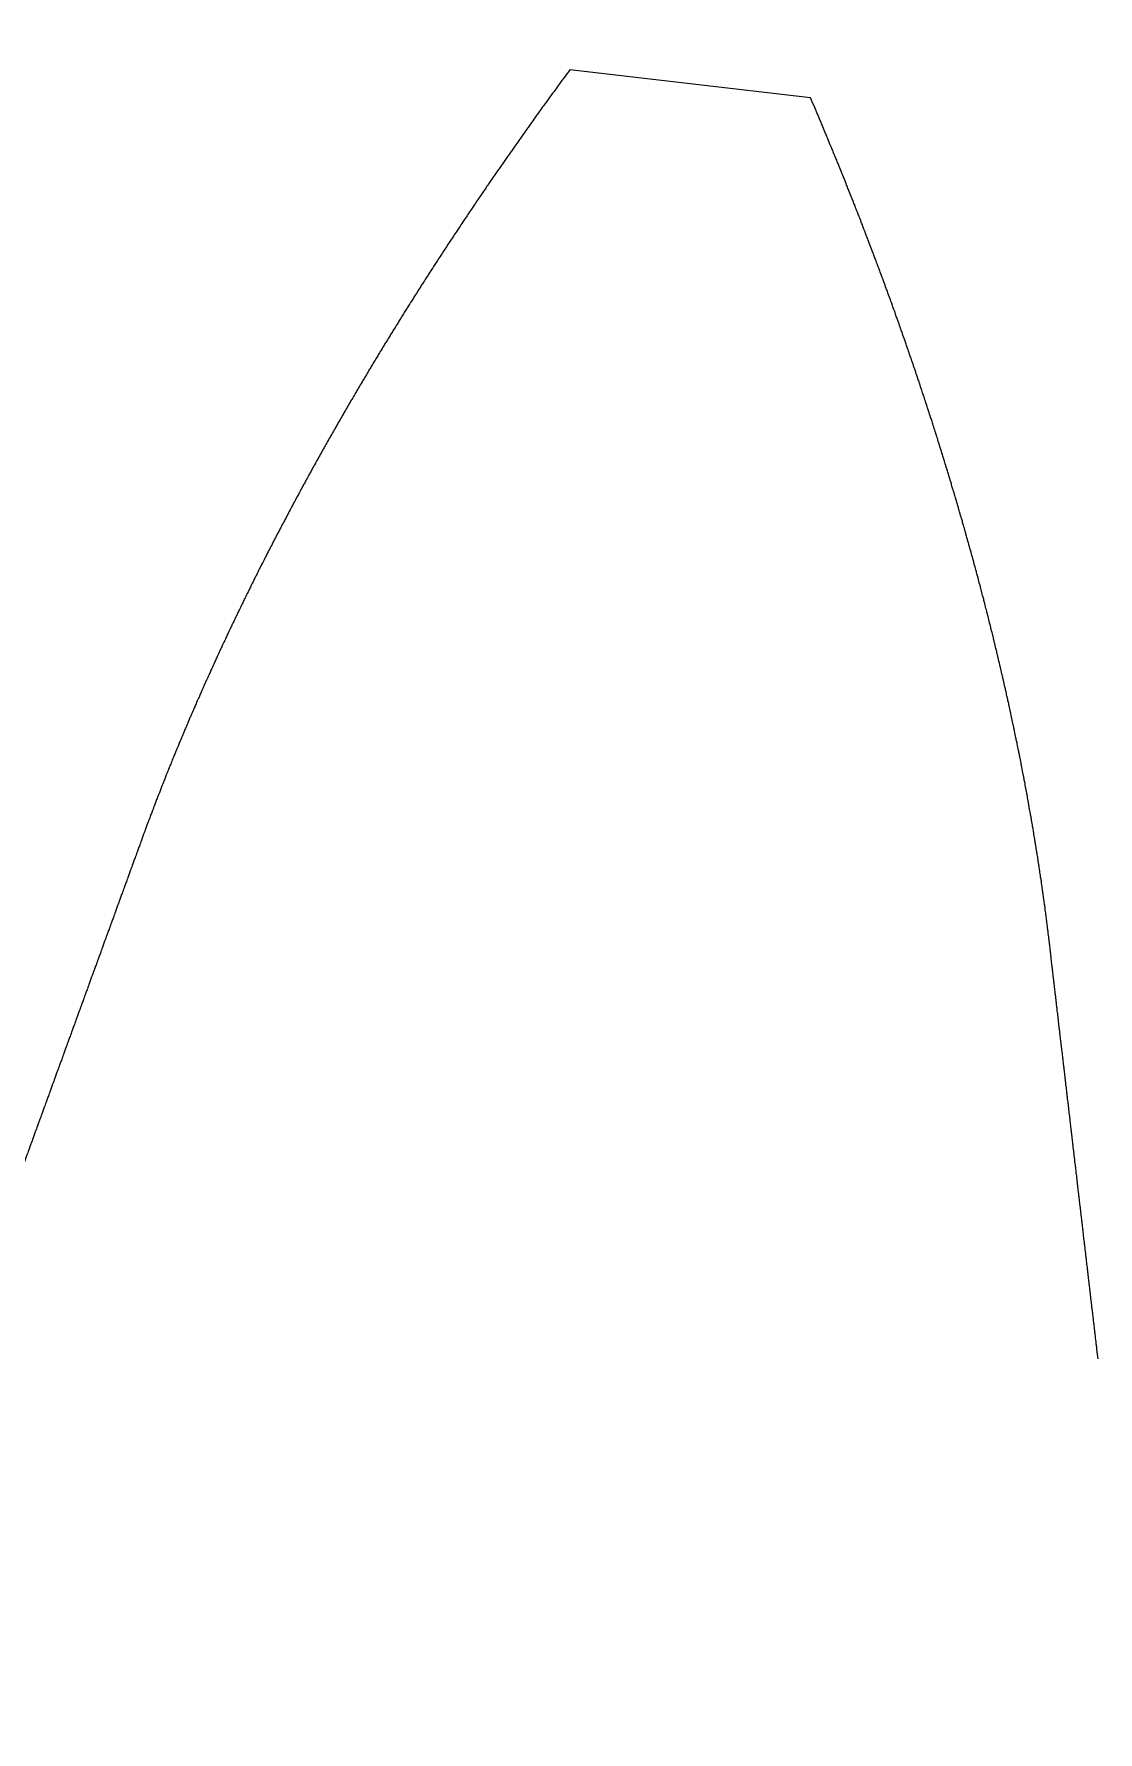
# Model space of a CAD drawing. Header units: millimetres. Extents: x -99 to 99, y -114 to 99.
# Drawn here: x 2.7 to 13.59, y 63.7 to 81.08 of the extents above; entities that cross this region are included whole.
import ezdxf

# ---------------------------------------------------------------- set-up
doc = ezdxf.new("R2010")
doc.units = ezdxf.units.MM

msp = doc.modelspace()

# ---------------------------------------------------------------- linework, layer by layer
at = {"color": 7, "linetype": 'Continuous', "lineweight": 25}
msp.add_line((10.648, 80.423), (8.186, 80.711), dxfattribs=at)
msp.add_circle((0, 0), 99, dxfattribs=at)
for points, knots in [([(8.186, 80.711), (8.164, 80.682), (8.143, 80.653), (8.122, 80.624), (8.117, 80.618), (8.107, 80.605), (8.093, 80.586), (8.084, 80.573), (8.079, 80.566), (8.065, 80.547), (8.051, 80.528), (8.037, 80.508), (8.032, 80.502), (8.023, 80.489), (8.009, 80.47), (7.999, 80.457), (7.994, 80.45), (7.98, 80.431), (7.966, 80.412), (7.952, 80.392), (7.948, 80.386), (7.938, 80.373), (7.924, 80.354), (7.915, 80.341), (7.91, 80.334), (7.896, 80.315), (7.883, 80.296), (7.869, 80.276), (7.864, 80.27), (7.855, 80.257), (7.841, 80.238), (7.832, 80.225), (7.827, 80.218), (7.813, 80.199), (7.799, 80.179), (7.785, 80.16), (7.781, 80.154), (7.772, 80.141), (7.758, 80.121), (7.749, 80.108), (7.744, 80.102), (7.73, 80.082), (7.716, 80.063), (7.703, 80.044), (7.698, 80.037), (7.689, 80.024), (7.675, 80.005), (7.666, 79.992), (7.662, 79.985), (7.648, 79.966), (7.634, 79.947), (7.621, 79.927), (7.616, 79.921), (7.607, 79.908), (7.593, 79.888), (7.584, 79.875), (7.58, 79.869), (7.566, 79.85), (7.552, 79.83), (7.539, 79.811), (7.534, 79.804), (7.525, 79.791), (7.512, 79.772), (7.503, 79.759), (7.498, 79.752), (7.485, 79.733), (7.471, 79.713), (7.458, 79.694), (7.453, 79.688), (7.444, 79.675), (7.431, 79.655), (7.422, 79.642), (7.417, 79.636), (7.404, 79.616), (7.391, 79.597), (7.377, 79.577), (7.373, 79.571), (7.364, 79.558), (7.351, 79.538), (7.342, 79.525), (7.337, 79.519), (7.324, 79.499), (7.311, 79.48), (7.297, 79.46), (7.293, 79.454), (7.284, 79.441), (7.271, 79.421), (7.262, 79.408), (7.258, 79.402), (7.244, 79.382), (7.231, 79.363), (7.218, 79.343), (7.213, 79.337), (7.205, 79.324), (7.192, 79.304), (7.183, 79.291), (7.178, 79.285), (7.165, 79.265), (7.152, 79.246), (7.139, 79.226), (7.135, 79.22), (7.126, 79.207), (7.113, 79.187), (7.104, 79.174), (7.1, 79.168), (7.087, 79.148), (7.074, 79.129), (7.061, 79.109), (7.056, 79.102), (7.048, 79.089), (7.035, 79.07), (7.026, 79.057), (7.022, 79.05), (7.009, 79.031), (6.996, 79.011), (6.983, 78.992), (6.979, 78.985), (6.97, 78.972), (6.957, 78.953), (6.949, 78.939), (6.944, 78.933), (6.931, 78.913), (6.919, 78.894), (6.906, 78.874), (6.901, 78.868), (6.893, 78.855), (6.88, 78.835), (6.872, 78.822), (6.867, 78.815), (6.855, 78.796), (6.842, 78.776), (6.829, 78.757), (6.825, 78.75), (6.816, 78.737), (6.804, 78.717), (6.795, 78.704), (6.791, 78.698), (6.778, 78.678), (6.766, 78.659), (6.753, 78.639), (6.749, 78.632), (6.74, 78.619), (6.728, 78.6), (6.719, 78.587), (6.715, 78.58), (6.703, 78.561), (6.69, 78.541), (6.678, 78.521), (6.673, 78.515), (6.665, 78.502), (6.652, 78.482), (6.644, 78.469), (6.64, 78.462), (6.628, 78.443), (6.615, 78.423), (6.603, 78.403), (6.598, 78.397), (6.59, 78.384), (6.578, 78.364), (6.569, 78.351), (6.565, 78.344), (6.553, 78.325), (6.541, 78.305), (6.528, 78.285), (6.524, 78.279), (6.516, 78.266), (6.504, 78.246), (6.495, 78.233), (6.491, 78.226), (6.479, 78.207), (6.467, 78.187), (6.454, 78.167), (6.45, 78.161), (6.442, 78.148), (6.43, 78.128), (6.422, 78.115), (6.418, 78.108), (6.406, 78.089), (6.393, 78.069), (6.381, 78.049), (6.377, 78.043), (6.369, 78.03), (6.357, 78.01), (6.349, 77.997), (6.345, 77.99), (6.333, 77.97), (6.321, 77.951), (6.309, 77.931), (6.305, 77.924), (6.296, 77.911), (6.284, 77.892), (6.276, 77.878), (6.272, 77.872), (6.26, 77.852), (6.248, 77.832), (6.236, 77.813), (6.232, 77.806), (6.224, 77.793), (6.213, 77.773), (6.205, 77.76), (6.201, 77.753), (6.189, 77.734), (6.177, 77.714), (6.165, 77.694), (6.161, 77.688), (6.153, 77.674), (6.141, 77.655), (6.133, 77.642), (6.129, 77.635), (6.118, 77.615), (6.106, 77.595), (6.094, 77.576), (6.09, 77.569), (6.082, 77.556), (6.071, 77.536), (6.063, 77.523), (6.059, 77.516), (6.047, 77.497), (6.035, 77.477), (6.024, 77.457), (6.02, 77.45), (6.012, 77.437), (6, 77.418), (5.993, 77.404), (5.989, 77.398), (5.977, 77.378), (5.966, 77.358), (5.954, 77.338), (5.95, 77.332), (5.942, 77.319), (5.931, 77.299), (5.923, 77.286), (5.919, 77.279), (5.908, 77.259), (5.896, 77.239), (5.885, 77.22), (5.881, 77.213), (5.873, 77.2), (5.862, 77.18), (5.854, 77.167), (5.851, 77.16), (5.839, 77.14), (5.828, 77.12), (5.816, 77.101), (5.813, 77.094), (5.805, 77.081), (5.794, 77.061), (5.786, 77.048), (5.782, 77.041), (5.771, 77.021), (5.76, 77.001), (5.748, 76.982), (5.745, 76.975), (5.737, 76.962), (5.726, 76.942), (5.718, 76.929), (5.715, 76.922), (5.703, 76.902), (5.692, 76.882), (5.681, 76.863), (5.677, 76.856), (5.67, 76.843), (5.659, 76.823), (5.651, 76.81), (5.648, 76.803), (5.637, 76.783), (5.625, 76.763), (5.614, 76.743), (5.611, 76.737), (5.603, 76.723), (5.592, 76.704), (5.585, 76.69), (5.581, 76.684), (5.57, 76.664), (5.559, 76.644), (5.548, 76.624), (5.545, 76.617), (5.537, 76.604), (5.526, 76.584), (5.519, 76.571), (5.515, 76.564), (5.505, 76.545), (5.494, 76.525), (5.483, 76.505), (5.479, 76.498), (5.472, 76.485), (5.461, 76.465), (5.454, 76.452), (5.45, 76.445), (5.439, 76.425), (5.429, 76.405), (5.418, 76.385), (5.414, 76.379), (5.407, 76.365), (5.396, 76.345), (5.389, 76.332), (5.386, 76.326), (5.375, 76.306), (5.364, 76.286), (5.354, 76.266), (5.35, 76.259), (5.343, 76.246), (5.332, 76.226), (5.325, 76.213), (5.322, 76.206), (5.311, 76.186), (5.3, 76.166), (5.29, 76.146), (5.286, 76.14), (5.279, 76.126), (5.269, 76.106), (5.262, 76.093), (5.258, 76.086), (5.248, 76.066), (5.237, 76.046), (5.227, 76.026), (5.223, 76.02), (5.216, 76.007), (5.206, 75.987), (5.199, 75.973), (5.196, 75.967), (5.185, 75.947), (5.175, 75.927), (5.164, 75.907), (5.161, 75.9), (5.154, 75.887), (5.144, 75.867), (5.137, 75.853), (5.134, 75.847), (5.123, 75.827), (5.113, 75.807), (5.103, 75.787), (5.099, 75.78), (5.092, 75.767), (5.082, 75.747), (5.075, 75.734), (5.072, 75.727), (5.062, 75.707), (5.052, 75.687), (5.042, 75.667), (5.038, 75.66), (5.031, 75.647), (5.021, 75.627), (5.015, 75.614), (5.011, 75.607), (5.001, 75.587), (4.991, 75.567), (4.981, 75.547), (4.978, 75.54), (4.971, 75.527), (4.961, 75.507), (4.954, 75.494), (4.951, 75.487), (4.941, 75.467), (4.931, 75.447), (4.921, 75.427), (4.918, 75.42), (4.911, 75.407), (4.901, 75.387), (4.895, 75.373), (4.892, 75.367), (4.882, 75.347), (4.872, 75.327), (4.862, 75.307), (4.859, 75.3), (4.852, 75.287), (4.842, 75.267), (4.836, 75.253), (4.833, 75.247), (4.823, 75.226), (4.813, 75.206), (4.804, 75.186), (4.8, 75.18), (4.794, 75.166), (4.784, 75.146), (4.778, 75.133), (4.775, 75.126), (4.765, 75.106), (4.755, 75.086), (4.746, 75.066), (4.742, 75.059), (4.736, 75.046), (4.727, 75.026), (4.72, 75.013), (4.717, 75.006), (4.707, 74.986), (4.698, 74.966), (4.688, 74.946), (4.685, 74.939), (4.679, 74.926), (4.67, 74.906), (4.663, 74.892), (4.66, 74.885), (4.651, 74.865), (4.641, 74.845), (4.632, 74.825), (4.629, 74.819), (4.623, 74.805), (4.613, 74.785), (4.607, 74.772), (4.604, 74.765), (4.595, 74.745), (4.585, 74.725), (4.576, 74.705), (4.573, 74.698), (4.567, 74.685), (4.558, 74.664), (4.551, 74.651), (4.548, 74.644), (4.539, 74.624), (4.53, 74.604), (4.521, 74.584), (4.518, 74.577), (4.512, 74.564), (4.503, 74.544), (4.497, 74.53), (4.494, 74.524), (4.485, 74.504), (4.475, 74.483), (4.466, 74.463), (4.463, 74.457), (4.457, 74.443), (4.448, 74.423), (4.442, 74.41), (4.439, 74.403), (4.431, 74.383), (4.422, 74.363), (4.413, 74.343), (4.41, 74.336), (4.404, 74.322), (4.395, 74.302), (4.389, 74.289), (4.386, 74.282), (4.377, 74.262), (4.368, 74.242), (4.36, 74.222), (4.357, 74.215), (4.351, 74.202), (4.342, 74.181), (4.336, 74.168), (4.333, 74.161), (4.325, 74.141), (4.316, 74.121), (4.307, 74.101), (4.304, 74.094), (4.298, 74.081), (4.29, 74.061), (4.284, 74.047), (4.281, 74.04), (4.273, 74.02), (4.264, 74), (4.256, 73.98), (4.253, 73.973), (4.247, 73.96), (4.238, 73.94), (4.233, 73.926), (4.23, 73.919), (4.222, 73.899), (4.213, 73.879), (4.205, 73.859), (4.202, 73.852), (4.196, 73.839), (4.188, 73.819), (4.182, 73.805), (4.179, 73.798), (4.171, 73.778), (4.163, 73.758), (4.154, 73.738), (4.152, 73.731), (4.146, 73.718), (4.138, 73.697), (4.132, 73.684), (4.13, 73.677), (4.121, 73.657), (4.113, 73.637), (4.105, 73.617), (4.102, 73.61), (4.097, 73.596), (4.089, 73.576), (4.083, 73.563), (4.08, 73.556), (4.072, 73.536), (4.064, 73.516), (4.056, 73.495), (4.053, 73.489), (4.048, 73.475), (4.04, 73.455), (4.035, 73.441), (4.032, 73.435), (4.024, 73.414), (4.016, 73.394), (4.008, 73.374), (4.006, 73.367), (4, 73.354), (3.992, 73.334), (3.987, 73.32), (3.985, 73.313), (3.977, 73.293), (3.969, 73.273), (3.961, 73.253), (3.958, 73.246), (3.953, 73.232), (3.945, 73.212), (3.94, 73.199), (3.938, 73.192), (3.93, 73.172), (3.922, 73.151), (3.915, 73.131), (3.912, 73.124), (3.907, 73.111), (3.899, 73.091), (3.894, 73.077), (3.892, 73.07), (3.884, 73.05), (3.877, 73.03), (3.869, 73.01), (3.866, 73.003), (3.861, 72.99), (3.854, 72.969), (3.849, 72.956), (3.846, 72.949), (3.839, 72.929), (3.832, 72.908), (3.824, 72.888), (3.822, 72.881), (3.817, 72.868), (3.809, 72.848), (3.804, 72.834), (3.802, 72.827), (3.795, 72.807), (3.787, 72.787), (3.78, 72.767), (3.777, 72.76), (3.772, 72.746), (3.765, 72.726), (3.76, 72.713), (3.758, 72.706), (3.75, 72.686), (3.743, 72.665), (3.736, 72.645), (3.733, 72.638), (3.728, 72.625), (3.721, 72.604), (3.716, 72.591), (3.713, 72.584), (3.706, 72.564), (3.699, 72.544), (3.691, 72.523), (3.689, 72.517), (3.684, 72.503), (3.676, 72.483), (3.672, 72.469), (3.669, 72.462), (3.662, 72.442), (3.654, 72.422), (3.647, 72.402), (3.644, 72.395), (3.64, 72.381), (3.632, 72.361), (3.627, 72.348), (3.625, 72.341), (3.617, 72.321), (3.61, 72.3), (3.603, 72.28), (3.6, 72.273), (3.595, 72.26), (3.588, 72.239), (3.583, 72.226), (3.581, 72.219), (3.573, 72.199), (3.566, 72.179), (3.558, 72.158), (3.556, 72.151), (3.551, 72.138), (3.544, 72.118), (3.539, 72.104), (3.536, 72.097), (3.529, 72.077), (3.521, 72.057), (3.514, 72.037), (3.512, 72.03), (3.507, 72.016), (3.499, 71.996), (3.494, 71.982), (3.492, 71.976), (3.485, 71.955), (3.477, 71.935), (3.47, 71.915), (3.467, 71.908), (3.462, 71.894), (3.455, 71.874), (3.45, 71.861), (3.448, 71.854), (3.44, 71.834), (3.433, 71.813), (3.425, 71.793), (3.423, 71.786), (3.418, 71.773), (3.411, 71.752), (3.406, 71.739), (3.403, 71.732), (3.396, 71.712), (3.388, 71.692), (3.381, 71.671), (3.379, 71.664), (3.374, 71.651), (3.366, 71.631), (3.361, 71.617), (3.359, 71.61), (3.352, 71.59), (3.344, 71.57), (3.337, 71.549), (3.334, 71.543), (3.329, 71.529), (3.322, 71.509), (3.317, 71.495), (3.315, 71.489), (3.307, 71.468), (3.3, 71.448), (3.292, 71.428), (3.29, 71.421), (3.285, 71.407), (3.278, 71.387), (3.273, 71.373), (3.27, 71.367), (3.263, 71.346), (3.255, 71.326), (3.248, 71.306), (3.246, 71.299), (3.241, 71.285), (3.233, 71.265), (3.228, 71.252), (3.226, 71.245), (3.219, 71.225), (3.211, 71.204), (3.204, 71.184), (3.201, 71.177), (3.196, 71.164), (3.189, 71.143), (3.184, 71.13), (3.182, 71.123), (3.174, 71.103), (3.167, 71.082), (3.159, 71.062), (3.157, 71.055), (3.152, 71.042), (3.145, 71.021), (3.14, 71.008), (3.137, 71.001), (3.13, 70.981), (3.122, 70.96), (3.115, 70.94), (3.113, 70.933), (3.108, 70.92), (3.1, 70.899), (3.095, 70.886), (3.093, 70.879), (3.085, 70.859), (3.078, 70.838), (3.071, 70.818), (3.068, 70.811), (3.063, 70.798), (3.056, 70.777), (3.051, 70.764), (3.048, 70.757), (3.041, 70.737), (3.034, 70.717), (3.026, 70.696), (3.024, 70.689), (3.019, 70.676), (3.011, 70.656), (3.006, 70.642), (3.004, 70.635), (2.997, 70.615), (2.989, 70.595), (2.982, 70.574), (2.979, 70.567), (2.974, 70.554), (2.967, 70.534), (2.962, 70.52), (2.96, 70.513), (2.952, 70.493), (2.945, 70.473), (2.937, 70.452), (2.935, 70.445), (2.93, 70.432), (2.923, 70.412), (2.918, 70.398), (2.915, 70.391), (2.908, 70.371), (2.9, 70.351), (2.893, 70.33), (2.891, 70.323), (2.886, 70.31), (2.878, 70.29), (2.873, 70.276), (2.871, 70.269), (2.863, 70.249), (2.856, 70.229), (2.849, 70.208), (2.846, 70.201), (2.841, 70.188), (2.834, 70.167), (2.829, 70.154), (2.826, 70.147), (2.819, 70.127), (2.812, 70.106), (2.804, 70.086), (2.802, 70.079), (2.797, 70.066), (2.789, 70.045), (2.784, 70.032), (2.782, 70.025), (2.775, 70.005), (2.767, 69.984), (2.76, 69.964), (2.757, 69.957), (2.752, 69.944), (2.745, 69.923), (2.74, 69.91), (2.738, 69.903), (2.73, 69.883), (2.723, 69.862), (2.715, 69.842), (2.713, 69.835), (2.708, 69.822), (2.7, 69.801), (2.696, 69.788), (2.693, 69.781), (2.686, 69.761), (2.678, 69.74), (2.671, 69.72), (2.668, 69.713), (2.663, 69.699), (2.656, 69.679), (2.651, 69.666), (2.649, 69.659), (2.641, 69.638), (2.634, 69.618), (2.626, 69.598), (2.624, 69.591), (2.619, 69.577), (2.612, 69.557), (2.607, 69.543), (2.604, 69.537), (2.597, 69.516), (2.589, 69.496), (2.582, 69.475), (2.579, 69.469), (2.574, 69.455), (2.567, 69.435), (2.562, 69.421), (2.56, 69.414), (2.552, 69.394), (2.545, 69.374), (2.537, 69.353), (2.535, 69.346), (2.53, 69.333), (2.523, 69.313), (2.518, 69.299), (2.515, 69.292), (2.508, 69.272), (2.5, 69.251), (2.493, 69.231), (2.49, 69.224), (2.486, 69.211), (2.478, 69.19), (2.473, 69.177), (2.471, 69.17), (2.463, 69.15), (2.456, 69.129), (2.448, 69.109), (2.446, 69.102), (2.441, 69.088), (2.434, 69.068), (2.429, 69.054), (2.426, 69.048), (2.419, 69.027), (2.411, 69.007), (2.404, 68.987), (2.401, 68.98), (2.397, 68.966), (2.389, 68.946), (2.384, 68.932), (2.382, 68.925), (2.371, 68.895), (2.359, 68.864), (2.348, 68.834)], [0, 0, 0, 0, 0.008107, 0.008107, 0.008107, 0.009907, 0.011708, 0.013508, 0.013508, 0.013508, 0.018904, 0.018904, 0.018904, 0.020702, 0.022499, 0.024297, 0.024297, 0.024297, 0.029685, 0.029685, 0.029685, 0.03148, 0.033275, 0.035069, 0.035069, 0.035069, 0.040449, 0.040449, 0.040449, 0.042241, 0.044033, 0.045825, 0.045825, 0.045825, 0.051197, 0.051197, 0.051197, 0.052986, 0.054776, 0.056565, 0.056565, 0.056565, 0.061928, 0.061928, 0.061928, 0.063715, 0.065501, 0.067288, 0.067288, 0.067288, 0.072643, 0.072643, 0.072643, 0.074427, 0.07621, 0.077994, 0.077994, 0.077994, 0.083341, 0.083341, 0.083341, 0.085122, 0.086903, 0.088684, 0.088684, 0.088684, 0.094023, 0.094023, 0.094023, 0.095801, 0.097579, 0.099358, 0.099358, 0.099358, 0.104688, 0.104688, 0.104688, 0.106464, 0.108239, 0.110015, 0.110015, 0.110015, 0.115337, 0.115337, 0.115337, 0.11711, 0.118882, 0.120655, 0.120655, 0.120655, 0.125969, 0.125969, 0.125969, 0.127739, 0.129509, 0.131279, 0.131279, 0.131279, 0.136585, 0.136585, 0.136585, 0.138352, 0.140119, 0.141886, 0.141886, 0.141886, 0.147184, 0.147184, 0.147184, 0.148948, 0.150713, 0.152477, 0.152477, 0.152477, 0.157767, 0.157767, 0.157767, 0.159528, 0.16129, 0.163052, 0.163052, 0.163052, 0.168333, 0.168333, 0.168333, 0.170092, 0.171851, 0.17361, 0.17361, 0.17361, 0.178883, 0.178883, 0.178883, 0.180639, 0.182395, 0.184151, 0.184151, 0.184151, 0.189416, 0.189416, 0.189416, 0.191169, 0.192923, 0.194676, 0.194676, 0.194676, 0.199933, 0.199933, 0.199933, 0.201683, 0.203434, 0.205185, 0.205185, 0.205185, 0.210433, 0.210433, 0.210433, 0.212181, 0.213929, 0.215677, 0.215677, 0.215677, 0.220916, 0.220916, 0.220916, 0.222662, 0.224407, 0.226152, 0.226152, 0.226152, 0.231384, 0.231384, 0.231384, 0.233126, 0.234869, 0.236611, 0.236611, 0.236611, 0.241834, 0.241834, 0.241834, 0.243574, 0.245314, 0.247053, 0.247053, 0.247053, 0.252268, 0.252268, 0.252268, 0.254005, 0.255742, 0.257479, 0.257479, 0.257479, 0.262686, 0.262686, 0.262686, 0.26442, 0.266155, 0.267889, 0.267889, 0.267889, 0.273087, 0.273087, 0.273087, 0.274819, 0.27655, 0.278282, 0.278282, 0.278282, 0.283472, 0.283472, 0.283472, 0.285201, 0.286929, 0.288658, 0.288658, 0.288658, 0.29384, 0.29384, 0.29384, 0.295566, 0.297292, 0.299018, 0.299018, 0.299018, 0.304192, 0.304192, 0.304192, 0.305915, 0.307638, 0.309362, 0.309362, 0.309362, 0.314527, 0.314527, 0.314527, 0.316247, 0.317968, 0.319688, 0.319688, 0.319688, 0.324846, 0.324846, 0.324846, 0.326563, 0.328281, 0.329999, 0.329999, 0.329999, 0.335148, 0.335148, 0.335148, 0.336863, 0.338578, 0.340293, 0.340293, 0.340293, 0.345434, 0.345434, 0.345434, 0.347146, 0.348858, 0.35057, 0.35057, 0.35057, 0.355703, 0.355703, 0.355703, 0.357412, 0.359122, 0.360831, 0.360831, 0.360831, 0.365955, 0.365955, 0.365955, 0.367662, 0.369369, 0.371076, 0.371076, 0.371076, 0.376192, 0.376192, 0.376192, 0.377895, 0.379599, 0.381303, 0.381303, 0.381303, 0.386411, 0.386411, 0.386411, 0.388112, 0.389814, 0.391515, 0.391515, 0.391515, 0.396614, 0.396614, 0.396614, 0.398313, 0.400011, 0.40171, 0.40171, 0.40171, 0.406801, 0.406801, 0.406801, 0.408497, 0.410192, 0.411888, 0.411888, 0.411888, 0.416971, 0.416971, 0.416971, 0.418664, 0.420357, 0.42205, 0.42205, 0.42205, 0.427125, 0.427125, 0.427125, 0.428815, 0.430505, 0.432195, 0.432195, 0.432195, 0.437262, 0.437262, 0.437262, 0.438949, 0.440637, 0.442324, 0.442324, 0.442324, 0.447383, 0.447383, 0.447383, 0.449067, 0.450752, 0.452437, 0.452437, 0.452437, 0.457487, 0.457487, 0.457487, 0.459169, 0.460851, 0.462533, 0.462533, 0.462533, 0.467574, 0.467574, 0.467574, 0.469254, 0.470933, 0.472612, 0.472612, 0.472612, 0.477646, 0.477646, 0.477646, 0.479322, 0.480998, 0.482675, 0.482675, 0.482675, 0.4877, 0.4877, 0.4877, 0.489374, 0.491048, 0.492721, 0.492721, 0.492721, 0.497738, 0.497738, 0.497738, 0.499409, 0.50108, 0.502751, 0.502751, 0.502751, 0.50776, 0.50776, 0.50776, 0.509428, 0.511096, 0.512765, 0.512765, 0.512765, 0.517765, 0.517765, 0.517765, 0.519431, 0.521096, 0.522761, 0.522761, 0.522761, 0.527754, 0.527754, 0.527754, 0.529416, 0.531079, 0.532742, 0.532742, 0.532742, 0.537726, 0.537726, 0.537726, 0.539386, 0.541046, 0.542706, 0.542706, 0.542706, 0.547681, 0.547681, 0.547681, 0.549339, 0.550996, 0.552653, 0.552653, 0.552653, 0.557621, 0.557621, 0.557621, 0.559275, 0.560929, 0.562584, 0.562584, 0.562584, 0.567543, 0.567543, 0.567543, 0.569195, 0.570847, 0.572498, 0.572498, 0.572498, 0.577449, 0.577449, 0.577449, 0.579098, 0.580747, 0.582396, 0.582396, 0.582396, 0.587339, 0.587339, 0.587339, 0.588985, 0.590631, 0.592278, 0.592278, 0.592278, 0.597212, 0.597212, 0.597212, 0.598855, 0.600499, 0.602142, 0.602142, 0.602142, 0.607069, 0.607069, 0.607069, 0.608709, 0.61035, 0.611991, 0.611991, 0.611991, 0.616909, 0.616909, 0.616909, 0.618547, 0.620185, 0.621823, 0.621823, 0.621823, 0.626732, 0.626732, 0.626732, 0.628368, 0.630003, 0.631638, 0.631638, 0.631638, 0.636539, 0.636539, 0.636539, 0.638172, 0.639804, 0.641437, 0.641437, 0.641437, 0.64633, 0.64633, 0.64633, 0.64796, 0.649589, 0.651219, 0.651219, 0.651219, 0.656104, 0.656104, 0.656104, 0.657731, 0.659358, 0.660985, 0.660985, 0.660985, 0.665862, 0.665862, 0.665862, 0.667486, 0.66911, 0.670734, 0.670734, 0.670734, 0.675603, 0.675603, 0.675603, 0.677225, 0.678847, 0.68047, 0.68047, 0.68047, 0.685335, 0.685335, 0.685335, 0.686956, 0.688578, 0.6902, 0.6902, 0.6902, 0.695066, 0.695066, 0.695066, 0.696688, 0.69831, 0.699932, 0.699932, 0.699932, 0.704799, 0.704799, 0.704799, 0.706421, 0.708043, 0.709666, 0.709666, 0.709666, 0.714533, 0.714533, 0.714533, 0.716156, 0.717778, 0.719401, 0.719401, 0.719401, 0.724269, 0.724269, 0.724269, 0.725892, 0.727515, 0.729138, 0.729138, 0.729138, 0.734007, 0.734007, 0.734007, 0.73563, 0.737253, 0.738876, 0.738876, 0.738876, 0.743746, 0.743746, 0.743746, 0.745369, 0.746993, 0.748616, 0.748616, 0.748616, 0.753486, 0.753486, 0.753486, 0.75511, 0.756734, 0.758357, 0.758357, 0.758357, 0.763229, 0.763229, 0.763229, 0.764853, 0.766477, 0.768101, 0.768101, 0.768101, 0.772973, 0.772973, 0.772973, 0.774597, 0.776221, 0.777845, 0.777845, 0.777845, 0.782718, 0.782718, 0.782718, 0.784343, 0.785967, 0.787592, 0.787592, 0.787592, 0.792466, 0.792466, 0.792466, 0.79409, 0.795715, 0.79734, 0.79734, 0.79734, 0.802215, 0.802215, 0.802215, 0.80384, 0.805465, 0.80709, 0.80709, 0.80709, 0.811965, 0.811965, 0.811965, 0.81359, 0.815216, 0.816841, 0.816841, 0.816841, 0.821717, 0.821717, 0.821717, 0.823343, 0.824969, 0.826594, 0.826594, 0.826594, 0.831471, 0.831471, 0.831471, 0.833097, 0.834723, 0.836349, 0.836349, 0.836349, 0.841227, 0.841227, 0.841227, 0.842853, 0.844479, 0.846105, 0.846105, 0.846105, 0.850984, 0.850984, 0.850984, 0.852611, 0.854237, 0.855863, 0.855863, 0.855863, 0.860743, 0.860743, 0.860743, 0.86237, 0.863997, 0.865623, 0.865623, 0.865623, 0.870504, 0.870504, 0.870504, 0.872131, 0.873758, 0.875385, 0.875385, 0.875385, 0.880266, 0.880266, 0.880266, 0.881894, 0.883521, 0.885148, 0.885148, 0.885148, 0.89003, 0.89003, 0.89003, 0.891658, 0.893286, 0.894913, 0.894913, 0.894913, 0.899796, 0.899796, 0.899796, 0.901424, 0.903052, 0.90468, 0.90468, 0.90468, 0.909564, 0.909564, 0.909564, 0.911192, 0.91282, 0.914449, 0.914449, 0.914449, 0.919333, 0.919333, 0.919333, 0.920962, 0.92259, 0.924219, 0.924219, 0.924219, 0.929105, 0.929105, 0.929105, 0.930733, 0.932362, 0.933991, 0.933991, 0.933991, 0.938878, 0.938878, 0.938878, 0.940507, 0.942136, 0.943765, 0.943765, 0.943765, 0.948653, 0.948653, 0.948653, 0.950282, 0.951911, 0.953541, 0.953541, 0.953541, 0.958429, 0.958429, 0.958429, 0.960059, 0.961688, 0.963318, 0.963318, 0.963318, 0.968208, 0.968208, 0.968208, 0.969838, 0.971467, 0.973097, 0.973097, 0.973097, 0.977988, 0.977988, 0.977988, 0.979618, 0.981248, 0.982879, 0.982879, 0.982879, 0.98777, 0.98777, 0.98777, 0.989401, 0.991031, 0.992662, 0.992662, 0.992662, 1, 1, 1, 1]), ([(13.589, 67.52), (13.585, 67.552), (13.582, 67.584), (13.578, 67.617), (13.577, 67.624), (13.575, 67.638), (13.573, 67.66), (13.571, 67.674), (13.57, 67.681), (13.568, 67.703), (13.565, 67.724), (13.563, 67.746), (13.562, 67.753), (13.56, 67.768), (13.558, 67.789), (13.556, 67.803), (13.555, 67.811), (13.553, 67.832), (13.55, 67.854), (13.548, 67.875), (13.547, 67.882), (13.545, 67.897), (13.543, 67.918), (13.541, 67.933), (13.54, 67.94), (13.538, 67.961), (13.535, 67.983), (13.532, 68.004), (13.532, 68.012), (13.53, 68.026), (13.527, 68.047), (13.526, 68.062), (13.525, 68.069), (13.522, 68.091), (13.52, 68.112), (13.517, 68.134), (13.517, 68.141), (13.515, 68.155), (13.512, 68.177), (13.511, 68.191), (13.51, 68.198), (13.507, 68.22), (13.505, 68.241), (13.502, 68.263), (13.501, 68.27), (13.5, 68.284), (13.497, 68.306), (13.496, 68.32), (13.495, 68.327), (13.492, 68.349), (13.49, 68.37), (13.487, 68.392), (13.486, 68.399), (13.485, 68.413), (13.482, 68.435), (13.48, 68.449), (13.48, 68.456), (13.477, 68.478), (13.475, 68.499), (13.472, 68.521), (13.471, 68.528), (13.47, 68.542), (13.467, 68.564), (13.465, 68.578), (13.465, 68.586), (13.462, 68.607), (13.46, 68.629), (13.457, 68.65), (13.456, 68.657), (13.455, 68.672), (13.452, 68.693), (13.45, 68.707), (13.449, 68.715), (13.447, 68.736), (13.444, 68.758), (13.442, 68.779), (13.441, 68.786), (13.439, 68.801), (13.437, 68.822), (13.435, 68.836), (13.434, 68.844), (13.432, 68.865), (13.429, 68.887), (13.427, 68.908), (13.426, 68.915), (13.424, 68.93), (13.422, 68.951), (13.42, 68.965), (13.419, 68.973), (13.417, 68.994), (13.414, 69.016), (13.412, 69.037), (13.411, 69.044), (13.409, 69.059), (13.407, 69.08), (13.405, 69.094), (13.404, 69.102), (13.402, 69.123), (13.399, 69.145), (13.397, 69.166), (13.396, 69.173), (13.394, 69.188), (13.392, 69.209), (13.39, 69.223), (13.389, 69.231), (13.387, 69.252), (13.384, 69.274), (13.382, 69.295), (13.381, 69.302), (13.379, 69.317), (13.377, 69.338), (13.375, 69.352), (13.374, 69.36), (13.372, 69.381), (13.369, 69.403), (13.367, 69.424), (13.366, 69.431), (13.364, 69.445), (13.362, 69.467), (13.36, 69.481), (13.359, 69.488), (13.357, 69.51), (13.354, 69.531), (13.351, 69.553), (13.351, 69.56), (13.349, 69.574), (13.346, 69.596), (13.345, 69.61), (13.344, 69.617), (13.341, 69.639), (13.339, 69.66), (13.336, 69.682), (13.336, 69.689), (13.334, 69.703), (13.331, 69.725), (13.33, 69.739), (13.329, 69.746), (13.326, 69.768), (13.324, 69.789), (13.321, 69.811), (13.321, 69.818), (13.319, 69.832), (13.316, 69.854), (13.315, 69.868), (13.314, 69.875), (13.311, 69.897), (13.309, 69.918), (13.306, 69.94), (13.305, 69.947), (13.304, 69.961), (13.301, 69.982), (13.3, 69.997), (13.299, 70.004), (13.296, 70.025), (13.294, 70.047), (13.291, 70.068), (13.29, 70.075), (13.289, 70.09), (13.286, 70.111), (13.285, 70.126), (13.284, 70.133), (13.281, 70.154), (13.279, 70.176), (13.276, 70.197), (13.275, 70.204), (13.274, 70.219), (13.271, 70.24), (13.27, 70.254), (13.269, 70.262), (13.266, 70.283), (13.264, 70.304), (13.261, 70.326), (13.26, 70.333), (13.259, 70.347), (13.256, 70.369), (13.254, 70.383), (13.254, 70.39), (13.251, 70.412), (13.249, 70.433), (13.246, 70.455), (13.245, 70.462), (13.244, 70.476), (13.241, 70.498), (13.239, 70.512), (13.239, 70.519), (13.236, 70.541), (13.234, 70.562), (13.231, 70.583), (13.23, 70.591), (13.229, 70.605), (13.226, 70.626), (13.224, 70.641), (13.224, 70.648), (13.221, 70.669), (13.219, 70.691), (13.216, 70.712), (13.215, 70.719), (13.213, 70.734), (13.211, 70.755), (13.209, 70.769), (13.208, 70.776), (13.206, 70.798), (13.203, 70.819), (13.201, 70.841), (13.2, 70.848), (13.198, 70.862), (13.196, 70.884), (13.194, 70.898), (13.193, 70.905), (13.191, 70.927), (13.188, 70.948), (13.186, 70.97), (13.185, 70.977), (13.183, 70.991), (13.181, 71.012), (13.179, 71.027), (13.178, 71.034), (13.176, 71.055), (13.173, 71.077), (13.171, 71.098), (13.17, 71.105), (13.168, 71.12), (13.166, 71.141), (13.164, 71.155), (13.163, 71.162), (13.161, 71.184), (13.158, 71.205), (13.156, 71.227), (13.155, 71.234), (13.153, 71.248), (13.151, 71.27), (13.149, 71.284), (13.148, 71.291), (13.146, 71.313), (13.143, 71.334), (13.141, 71.355), (13.14, 71.363), (13.138, 71.377), (13.136, 71.398), (13.134, 71.413), (13.133, 71.42), (13.131, 71.441), (13.128, 71.463), (13.126, 71.484), (13.125, 71.491), (13.123, 71.505), (13.121, 71.527), (13.119, 71.541), (13.118, 71.548), (13.116, 71.57), (13.113, 71.591), (13.111, 71.613), (13.11, 71.62), (13.108, 71.634), (13.106, 71.655), (13.104, 71.67), (13.103, 71.677), (13.101, 71.698), (13.098, 71.72), (13.096, 71.741), (13.095, 71.748), (13.093, 71.763), (13.091, 71.784), (13.089, 71.798), (13.088, 71.805), (13.086, 71.827), (13.083, 71.848), (13.08, 71.87), (13.08, 71.877), (13.078, 71.891), (13.075, 71.913), (13.073, 71.927), (13.073, 71.934), (13.07, 71.955), (13.067, 71.977), (13.064, 71.998), (13.064, 72.006), (13.062, 72.02), (13.059, 72.041), (13.057, 72.056), (13.056, 72.063), (13.053, 72.084), (13.05, 72.106), (13.048, 72.127), (13.047, 72.134), (13.045, 72.149), (13.042, 72.17), (13.04, 72.184), (13.039, 72.192), (13.036, 72.213), (13.033, 72.235), (13.03, 72.256), (13.029, 72.263), (13.027, 72.278), (13.024, 72.299), (13.022, 72.313), (13.021, 72.321), (13.018, 72.342), (13.015, 72.364), (13.012, 72.385), (13.011, 72.392), (13.009, 72.407), (13.006, 72.428), (13.003, 72.443), (13.002, 72.45), (12.999, 72.471), (12.996, 72.493), (12.993, 72.514), (12.992, 72.521), (12.989, 72.536), (12.986, 72.557), (12.984, 72.572), (12.983, 72.579), (12.98, 72.6), (12.976, 72.622), (12.973, 72.644), (12.972, 72.651), (12.97, 72.665), (12.966, 72.687), (12.964, 72.701), (12.963, 72.708), (12.959, 72.73), (12.956, 72.751), (12.952, 72.773), (12.951, 72.78), (12.949, 72.794), (12.945, 72.816), (12.943, 72.83), (12.942, 72.838), (12.938, 72.859), (12.935, 72.881), (12.931, 72.902), (12.93, 72.91), (12.927, 72.924), (12.924, 72.946), (12.921, 72.96), (12.92, 72.967), (12.916, 72.989), (12.913, 73.01), (12.909, 73.032), (12.908, 73.039), (12.905, 73.054), (12.902, 73.075), (12.899, 73.09), (12.898, 73.097), (12.894, 73.118), (12.89, 73.14), (12.886, 73.162), (12.885, 73.169), (12.882, 73.183), (12.879, 73.205), (12.876, 73.219), (12.875, 73.226), (12.871, 73.248), (12.867, 73.27), (12.863, 73.291), (12.862, 73.299), (12.859, 73.313), (12.855, 73.335), (12.852, 73.349), (12.851, 73.356), (12.847, 73.378), (12.843, 73.4), (12.839, 73.421), (12.837, 73.428), (12.835, 73.443), (12.831, 73.465), (12.828, 73.479), (12.826, 73.486), (12.822, 73.508), (12.818, 73.53), (12.814, 73.551), (12.812, 73.558), (12.81, 73.573), (12.805, 73.595), (12.803, 73.609), (12.801, 73.616), (12.797, 73.638), (12.793, 73.66), (12.788, 73.681), (12.787, 73.688), (12.784, 73.703), (12.78, 73.725), (12.777, 73.739), (12.775, 73.746), (12.771, 73.768), (12.767, 73.79), (12.762, 73.811), (12.761, 73.819), (12.758, 73.833), (12.753, 73.855), (12.75, 73.869), (12.749, 73.876), (12.744, 73.898), (12.74, 73.92), (12.735, 73.942), (12.734, 73.949), (12.731, 73.963), (12.726, 73.985), (12.723, 74), (12.722, 74.007), (12.717, 74.028), (12.712, 74.05), (12.708, 74.072), (12.706, 74.079), (12.703, 74.094), (12.698, 74.115), (12.695, 74.13), (12.694, 74.137), (12.689, 74.159), (12.684, 74.181), (12.679, 74.202), (12.678, 74.21), (12.675, 74.224), (12.67, 74.246), (12.667, 74.26), (12.665, 74.268), (12.66, 74.289), (12.655, 74.311), (12.651, 74.333), (12.649, 74.34), (12.646, 74.355), (12.641, 74.376), (12.638, 74.391), (12.636, 74.398), (12.631, 74.42), (12.626, 74.442), (12.621, 74.463), (12.619, 74.471), (12.616, 74.485), (12.611, 74.507), (12.608, 74.521), (12.606, 74.529), (12.601, 74.55), (12.596, 74.572), (12.591, 74.594), (12.589, 74.601), (12.586, 74.616), (12.581, 74.637), (12.577, 74.652), (12.575, 74.659), (12.57, 74.681), (12.565, 74.703), (12.56, 74.725), (12.558, 74.732), (12.555, 74.746), (12.55, 74.768), (12.546, 74.783), (12.544, 74.79), (12.539, 74.812), (12.534, 74.834), (12.528, 74.855), (12.527, 74.863), (12.523, 74.877), (12.518, 74.899), (12.514, 74.914), (12.512, 74.921), (12.507, 74.943), (12.502, 74.964), (12.496, 74.986), (12.495, 74.993), (12.491, 75.008), (12.486, 75.03), (12.482, 75.044), (12.48, 75.052), (12.475, 75.073), (12.469, 75.095), (12.464, 75.117), (12.462, 75.124), (12.458, 75.139), (12.453, 75.161), (12.449, 75.175), (12.447, 75.183), (12.441, 75.204), (12.436, 75.226), (12.43, 75.248), (12.428, 75.255), (12.425, 75.27), (12.419, 75.292), (12.415, 75.306), (12.413, 75.314), (12.407, 75.335), (12.402, 75.357), (12.396, 75.379), (12.394, 75.386), (12.39, 75.401), (12.385, 75.423), (12.381, 75.437), (12.379, 75.445), (12.373, 75.466), (12.367, 75.488), (12.361, 75.51), (12.359, 75.517), (12.356, 75.532), (12.35, 75.554), (12.346, 75.568), (12.344, 75.576), (12.338, 75.598), (12.332, 75.619), (12.326, 75.641), (12.324, 75.649), (12.32, 75.663), (12.314, 75.685), (12.31, 75.7), (12.308, 75.707), (12.302, 75.729), (12.296, 75.751), (12.29, 75.773), (12.288, 75.78), (12.284, 75.794), (12.278, 75.816), (12.274, 75.831), (12.272, 75.838), (12.266, 75.86), (12.26, 75.882), (12.254, 75.904), (12.252, 75.911), (12.248, 75.926), (12.241, 75.948), (12.237, 75.962), (12.235, 75.969), (12.229, 75.991), (12.223, 76.013), (12.217, 76.035), (12.214, 76.042), (12.21, 76.057), (12.204, 76.079), (12.2, 76.094), (12.198, 76.101), (12.191, 76.123), (12.185, 76.145), (12.179, 76.167), (12.177, 76.174), (12.172, 76.188), (12.166, 76.21), (12.162, 76.225), (12.16, 76.232), (12.153, 76.254), (12.147, 76.276), (12.14, 76.298), (12.138, 76.305), (12.134, 76.32), (12.128, 76.342), (12.123, 76.356), (12.121, 76.364), (12.115, 76.386), (12.108, 76.408), (12.101, 76.429), (12.099, 76.437), (12.095, 76.451), (12.088, 76.473), (12.084, 76.488), (12.082, 76.495), (12.075, 76.517), (12.069, 76.539), (12.062, 76.561), (12.06, 76.568), (12.055, 76.583), (12.049, 76.605), (12.044, 76.619), (12.042, 76.627), (12.035, 76.649), (12.028, 76.671), (12.022, 76.693), (12.019, 76.7), (12.015, 76.715), (12.008, 76.736), (12.004, 76.751), (12.001, 76.758), (11.995, 76.78), (11.988, 76.802), (11.981, 76.824), (11.979, 76.832), (11.974, 76.846), (11.967, 76.868), (11.963, 76.883), (11.96, 76.89), (11.953, 76.912), (11.947, 76.934), (11.94, 76.956), (11.937, 76.963), (11.933, 76.978), (11.926, 77), (11.921, 77.014), (11.919, 77.022), (11.912, 77.044), (11.905, 77.066), (11.898, 77.088), (11.895, 77.095), (11.891, 77.11), (11.884, 77.131), (11.879, 77.146), (11.876, 77.153), (11.869, 77.175), (11.862, 77.197), (11.855, 77.219), (11.853, 77.227), (11.848, 77.241), (11.841, 77.263), (11.836, 77.278), (11.834, 77.285), (11.826, 77.307), (11.819, 77.329), (11.812, 77.351), (11.81, 77.358), (11.805, 77.373), (11.798, 77.395), (11.793, 77.41), (11.79, 77.417), (11.783, 77.439), (11.776, 77.461), (11.768, 77.483), (11.766, 77.49), (11.761, 77.505), (11.754, 77.527), (11.749, 77.542), (11.746, 77.549), (11.739, 77.571), (11.731, 77.593), (11.724, 77.615), (11.722, 77.622), (11.717, 77.637), (11.709, 77.659), (11.704, 77.673), (11.702, 77.681), (11.694, 77.703), (11.687, 77.725), (11.679, 77.747), (11.677, 77.754), (11.672, 77.769), (11.664, 77.791), (11.659, 77.805), (11.656, 77.813), (11.649, 77.835), (11.641, 77.857), (11.634, 77.879), (11.631, 77.886), (11.626, 77.901), (11.618, 77.923), (11.613, 77.937), (11.611, 77.945), (11.603, 77.967), (11.595, 77.989), (11.588, 78.011), (11.585, 78.018), (11.58, 78.033), (11.572, 78.055), (11.567, 78.069), (11.564, 78.077), (11.557, 78.099), (11.549, 78.121), (11.541, 78.143), (11.538, 78.15), (11.533, 78.165), (11.525, 78.187), (11.52, 78.201), (11.518, 78.209), (11.51, 78.231), (11.502, 78.253), (11.494, 78.275), (11.491, 78.282), (11.486, 78.297), (11.478, 78.319), (11.473, 78.333), (11.47, 78.341), (11.462, 78.363), (11.454, 78.385), (11.446, 78.407), (11.443, 78.414), (11.438, 78.429), (11.43, 78.451), (11.425, 78.465), (11.422, 78.473), (11.414, 78.495), (11.406, 78.517), (11.398, 78.539), (11.395, 78.546), (11.39, 78.561), (11.382, 78.583), (11.376, 78.598), (11.373, 78.605), (11.365, 78.627), (11.357, 78.649), (11.349, 78.671), (11.346, 78.678), (11.341, 78.693), (11.332, 78.715), (11.327, 78.73), (11.324, 78.737), (11.316, 78.759), (11.308, 78.781), (11.299, 78.803), (11.297, 78.81), (11.291, 78.825), (11.283, 78.847), (11.277, 78.862), (11.274, 78.869), (11.266, 78.891), (11.258, 78.913), (11.249, 78.935), (11.247, 78.943), (11.241, 78.957), (11.233, 78.979), (11.227, 78.994), (11.224, 79.001), (11.216, 79.023), (11.207, 79.045), (11.199, 79.067), (11.196, 79.075), (11.19, 79.089), (11.182, 79.111), (11.176, 79.126), (11.173, 79.134), (11.165, 79.156), (11.156, 79.178), (11.148, 79.2), (11.145, 79.207), (11.139, 79.222), (11.131, 79.244), (11.125, 79.258), (11.122, 79.266), (11.113, 79.288), (11.105, 79.31), (11.096, 79.332), (11.093, 79.339), (11.087, 79.354), (11.079, 79.376), (11.073, 79.391), (11.07, 79.398), (11.061, 79.42), (11.052, 79.442), (11.044, 79.464), (11.041, 79.471), (11.035, 79.486), (11.026, 79.508), (11.02, 79.523), (11.017, 79.53), (11.009, 79.552), (11, 79.574), (10.991, 79.596), (10.988, 79.604), (10.982, 79.618), (10.973, 79.64), (10.967, 79.655), (10.964, 79.662), (10.955, 79.684), (10.946, 79.707), (10.938, 79.729), (10.935, 79.736), (10.929, 79.751), (10.92, 79.773), (10.914, 79.787), (10.911, 79.795), (10.902, 79.817), (10.893, 79.839), (10.884, 79.861), (10.881, 79.868), (10.875, 79.883), (10.866, 79.905), (10.859, 79.92), (10.856, 79.927), (10.847, 79.949), (10.838, 79.971), (10.829, 79.993), (10.826, 80), (10.82, 80.015), (10.811, 80.037), (10.805, 80.052), (10.802, 80.059), (10.793, 80.081), (10.783, 80.103), (10.774, 80.125), (10.771, 80.133), (10.765, 80.147), (10.756, 80.17), (10.75, 80.184), (10.746, 80.192), (10.737, 80.214), (10.728, 80.236), (10.719, 80.258), (10.715, 80.265), (10.709, 80.28), (10.7, 80.302), (10.694, 80.317), (10.691, 80.324), (10.676, 80.357), (10.662, 80.39), (10.648, 80.423)], [0, 0, 0, 0, 0.007338, 0.007338, 0.007338, 0.008969, 0.010599, 0.01223, 0.01223, 0.01223, 0.017121, 0.017121, 0.017121, 0.018752, 0.020382, 0.022012, 0.022012, 0.022012, 0.026903, 0.026903, 0.026903, 0.028533, 0.030162, 0.031792, 0.031792, 0.031792, 0.036682, 0.036682, 0.036682, 0.038312, 0.039941, 0.041571, 0.041571, 0.041571, 0.046459, 0.046459, 0.046459, 0.048089, 0.049718, 0.051347, 0.051347, 0.051347, 0.056235, 0.056235, 0.056235, 0.057864, 0.059493, 0.061122, 0.061122, 0.061122, 0.066009, 0.066009, 0.066009, 0.067638, 0.069267, 0.070895, 0.070895, 0.070895, 0.075781, 0.075781, 0.075781, 0.07741, 0.079038, 0.080667, 0.080667, 0.080667, 0.085551, 0.085551, 0.085551, 0.08718, 0.088808, 0.090436, 0.090436, 0.090436, 0.09532, 0.09532, 0.09532, 0.096948, 0.098576, 0.100204, 0.100204, 0.100204, 0.105087, 0.105087, 0.105087, 0.106714, 0.108342, 0.10997, 0.10997, 0.10997, 0.114852, 0.114852, 0.114852, 0.116479, 0.118106, 0.119734, 0.119734, 0.119734, 0.124615, 0.124615, 0.124615, 0.126242, 0.127869, 0.129496, 0.129496, 0.129496, 0.134377, 0.134377, 0.134377, 0.136003, 0.13763, 0.139257, 0.139257, 0.139257, 0.144137, 0.144137, 0.144137, 0.145763, 0.147389, 0.149016, 0.149016, 0.149016, 0.153895, 0.153895, 0.153895, 0.155521, 0.157147, 0.158773, 0.158773, 0.158773, 0.163651, 0.163651, 0.163651, 0.165277, 0.166903, 0.168529, 0.168529, 0.168529, 0.173406, 0.173406, 0.173406, 0.175031, 0.176657, 0.178283, 0.178283, 0.178283, 0.183159, 0.183159, 0.183159, 0.184784, 0.18641, 0.188035, 0.188035, 0.188035, 0.19291, 0.19291, 0.19291, 0.194535, 0.19616, 0.197785, 0.197785, 0.197785, 0.20266, 0.20266, 0.20266, 0.204285, 0.20591, 0.207534, 0.207534, 0.207534, 0.212408, 0.212408, 0.212408, 0.214033, 0.215657, 0.217282, 0.217282, 0.217282, 0.222155, 0.222155, 0.222155, 0.223779, 0.225403, 0.227027, 0.227027, 0.227027, 0.231899, 0.231899, 0.231899, 0.233523, 0.235147, 0.236771, 0.236771, 0.236771, 0.241643, 0.241643, 0.241643, 0.243266, 0.24489, 0.246514, 0.246514, 0.246514, 0.251384, 0.251384, 0.251384, 0.253007, 0.254631, 0.256254, 0.256254, 0.256254, 0.261124, 0.261124, 0.261124, 0.262747, 0.26437, 0.265993, 0.265993, 0.265993, 0.270862, 0.270862, 0.270862, 0.272485, 0.274108, 0.275731, 0.275731, 0.275731, 0.280599, 0.280599, 0.280599, 0.282222, 0.283844, 0.285467, 0.285467, 0.285467, 0.290334, 0.290334, 0.290334, 0.291957, 0.293579, 0.295201, 0.295201, 0.295201, 0.300068, 0.300068, 0.300068, 0.30169, 0.303312, 0.304934, 0.304934, 0.304934, 0.3098, 0.3098, 0.3098, 0.311422, 0.313044, 0.314665, 0.314665, 0.314665, 0.31953, 0.31953, 0.31953, 0.321153, 0.322775, 0.324397, 0.324397, 0.324397, 0.329266, 0.329266, 0.329266, 0.33089, 0.332514, 0.334138, 0.334138, 0.334138, 0.339015, 0.339015, 0.339015, 0.340642, 0.342269, 0.343896, 0.343896, 0.343896, 0.348781, 0.348781, 0.348781, 0.350411, 0.35204, 0.35367, 0.35367, 0.35367, 0.358563, 0.358563, 0.358563, 0.360196, 0.361828, 0.363461, 0.363461, 0.363461, 0.368362, 0.368362, 0.368362, 0.369997, 0.371632, 0.373268, 0.373268, 0.373268, 0.378177, 0.378177, 0.378177, 0.379815, 0.381453, 0.383091, 0.383091, 0.383091, 0.388009, 0.388009, 0.388009, 0.38965, 0.391291, 0.392931, 0.392931, 0.392931, 0.397858, 0.397858, 0.397858, 0.399501, 0.401145, 0.402788, 0.402788, 0.402788, 0.407722, 0.407722, 0.407722, 0.409369, 0.411015, 0.412661, 0.412661, 0.412661, 0.417604, 0.417604, 0.417604, 0.419253, 0.420902, 0.422551, 0.422551, 0.422551, 0.427502, 0.427502, 0.427502, 0.429153, 0.430805, 0.432457, 0.432457, 0.432457, 0.437416, 0.437416, 0.437416, 0.439071, 0.440725, 0.442379, 0.442379, 0.442379, 0.447347, 0.447347, 0.447347, 0.449004, 0.450661, 0.452319, 0.452319, 0.452319, 0.457294, 0.457294, 0.457294, 0.458954, 0.460614, 0.462274, 0.462274, 0.462274, 0.467258, 0.467258, 0.467258, 0.468921, 0.470584, 0.472246, 0.472246, 0.472246, 0.477239, 0.477239, 0.477239, 0.478904, 0.480569, 0.482235, 0.482235, 0.482235, 0.487235, 0.487235, 0.487235, 0.488904, 0.490572, 0.49224, 0.49224, 0.49224, 0.497249, 0.497249, 0.497249, 0.49892, 0.500591, 0.502262, 0.502262, 0.502262, 0.507279, 0.507279, 0.507279, 0.508952, 0.510626, 0.5123, 0.5123, 0.5123, 0.517325, 0.517325, 0.517325, 0.519002, 0.520678, 0.522354, 0.522354, 0.522354, 0.527388, 0.527388, 0.527388, 0.529067, 0.530746, 0.532426, 0.532426, 0.532426, 0.537467, 0.537467, 0.537467, 0.539149, 0.540831, 0.542513, 0.542513, 0.542513, 0.547563, 0.547563, 0.547563, 0.549248, 0.550933, 0.552617, 0.552617, 0.552617, 0.557676, 0.557676, 0.557676, 0.559363, 0.561051, 0.562738, 0.562738, 0.562738, 0.567805, 0.567805, 0.567805, 0.569495, 0.571185, 0.572875, 0.572875, 0.572875, 0.57795, 0.57795, 0.57795, 0.579643, 0.581336, 0.583029, 0.583029, 0.583029, 0.588112, 0.588112, 0.588112, 0.589808, 0.591503, 0.593199, 0.593199, 0.593199, 0.59829, 0.59829, 0.59829, 0.599989, 0.601687, 0.603386, 0.603386, 0.603386, 0.608485, 0.608485, 0.608485, 0.610186, 0.611888, 0.613589, 0.613589, 0.613589, 0.618697, 0.618697, 0.618697, 0.620401, 0.622105, 0.623808, 0.623808, 0.623808, 0.628924, 0.628924, 0.628924, 0.630631, 0.632338, 0.634045, 0.634045, 0.634045, 0.639169, 0.639169, 0.639169, 0.640878, 0.642588, 0.644297, 0.644297, 0.644297, 0.64943, 0.64943, 0.64943, 0.651142, 0.652854, 0.654566, 0.654566, 0.654566, 0.659707, 0.659707, 0.659707, 0.661422, 0.663137, 0.664852, 0.664852, 0.664852, 0.670001, 0.670001, 0.670001, 0.671719, 0.673437, 0.675154, 0.675154, 0.675154, 0.680312, 0.680312, 0.680312, 0.682032, 0.683753, 0.685473, 0.685473, 0.685473, 0.690638, 0.690638, 0.690638, 0.692362, 0.694085, 0.695808, 0.695808, 0.695808, 0.700982, 0.700982, 0.700982, 0.702708, 0.704434, 0.70616, 0.70616, 0.70616, 0.711342, 0.711342, 0.711342, 0.713071, 0.714799, 0.716528, 0.716528, 0.716528, 0.721718, 0.721718, 0.721718, 0.72345, 0.725181, 0.726913, 0.726913, 0.726913, 0.732111, 0.732111, 0.732111, 0.733845, 0.73558, 0.737314, 0.737314, 0.737314, 0.742521, 0.742521, 0.742521, 0.744258, 0.745995, 0.747732, 0.747732, 0.747732, 0.752947, 0.752947, 0.752947, 0.754686, 0.756426, 0.758166, 0.758166, 0.758166, 0.763389, 0.763389, 0.763389, 0.765131, 0.766874, 0.768616, 0.768616, 0.768616, 0.773848, 0.773848, 0.773848, 0.775593, 0.777338, 0.779084, 0.779084, 0.779084, 0.784323, 0.784323, 0.784323, 0.786071, 0.787819, 0.789567, 0.789567, 0.789567, 0.794815, 0.794815, 0.794815, 0.796566, 0.798317, 0.800067, 0.800067, 0.800067, 0.805324, 0.805324, 0.805324, 0.807077, 0.808831, 0.810584, 0.810584, 0.810584, 0.815849, 0.815849, 0.815849, 0.817605, 0.819361, 0.821117, 0.821117, 0.821117, 0.82639, 0.82639, 0.82639, 0.828149, 0.829908, 0.831667, 0.831667, 0.831667, 0.836948, 0.836948, 0.836948, 0.83871, 0.840472, 0.842233, 0.842233, 0.842233, 0.847523, 0.847523, 0.847523, 0.849287, 0.851052, 0.852816, 0.852816, 0.852816, 0.858114, 0.858114, 0.858114, 0.859881, 0.861648, 0.863415, 0.863415, 0.863415, 0.868721, 0.868721, 0.868721, 0.870491, 0.872261, 0.874031, 0.874031, 0.874031, 0.879345, 0.879345, 0.879345, 0.881118, 0.88289, 0.884663, 0.884663, 0.884663, 0.889985, 0.889985, 0.889985, 0.891761, 0.893536, 0.895312, 0.895312, 0.895312, 0.900642, 0.900642, 0.900642, 0.902421, 0.904199, 0.905977, 0.905977, 0.905977, 0.911316, 0.911316, 0.911316, 0.913097, 0.914878, 0.916659, 0.916659, 0.916659, 0.922006, 0.922006, 0.922006, 0.92379, 0.925573, 0.927357, 0.927357, 0.927357, 0.932712, 0.932712, 0.932712, 0.934499, 0.936285, 0.938072, 0.938072, 0.938072, 0.943435, 0.943435, 0.943435, 0.945224, 0.947014, 0.948803, 0.948803, 0.948803, 0.954175, 0.954175, 0.954175, 0.955967, 0.957759, 0.959551, 0.959551, 0.959551, 0.964931, 0.964931, 0.964931, 0.966725, 0.96852, 0.970315, 0.970315, 0.970315, 0.975703, 0.975703, 0.975703, 0.977501, 0.979298, 0.981096, 0.981096, 0.981096, 0.986492, 0.986492, 0.986492, 0.988292, 0.990093, 0.991893, 0.991893, 0.991893, 1, 1, 1, 1])]:
    msp.add_open_spline(points, degree=3, knots=knots, dxfattribs=at)

doc.saveas('drawing.dxf')
